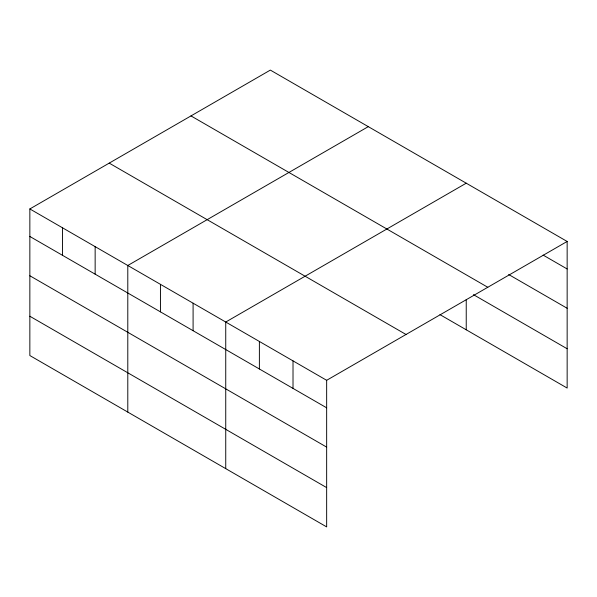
<?xml version="1.0" encoding="UTF-8"?>
<svg xmlns="http://www.w3.org/2000/svg" width="597" height="597" viewBox="0 0 597 597"><rect width="100%" height="100%" fill="white"/><g stroke="black" fill="none" stroke-linecap="round" stroke-linejoin="round"><path stroke-width="0.9" d="M326.656 447.116L326.656 380.304L29.85 208.943L29.85 355.543L326.656 526.905L326.656 447.116L29.85 275.762M29.85 208.943L270.344 70.095L567.15 241.457L567.15 388.057L439.959 314.626M368.289 126.639L127.795 265.493L127.795 412.094M466.235 183.189L225.741 322.037L225.741 468.645M326.656 380.304L567.15 241.457M543.121 255.098L567.15 268.971M508.681 274.516L567.15 308.268M190.98 115.915L487.786 287.276M473.443 294.657L567.15 348.76M109.214 163.123L406.02 334.484M29.85 236.464L326.656 407.818M29.85 316.246L326.656 487.607M466.235 299.634L466.235 329.798M293.015 360.879L293.015 388.401M259.382 341.462L259.382 368.983M193.092 303.186L193.092 330.708M160.444 284.336L160.444 311.858M95.147 246.643L95.147 274.157M62.498 227.793L62.498 255.315"/></g></svg>
